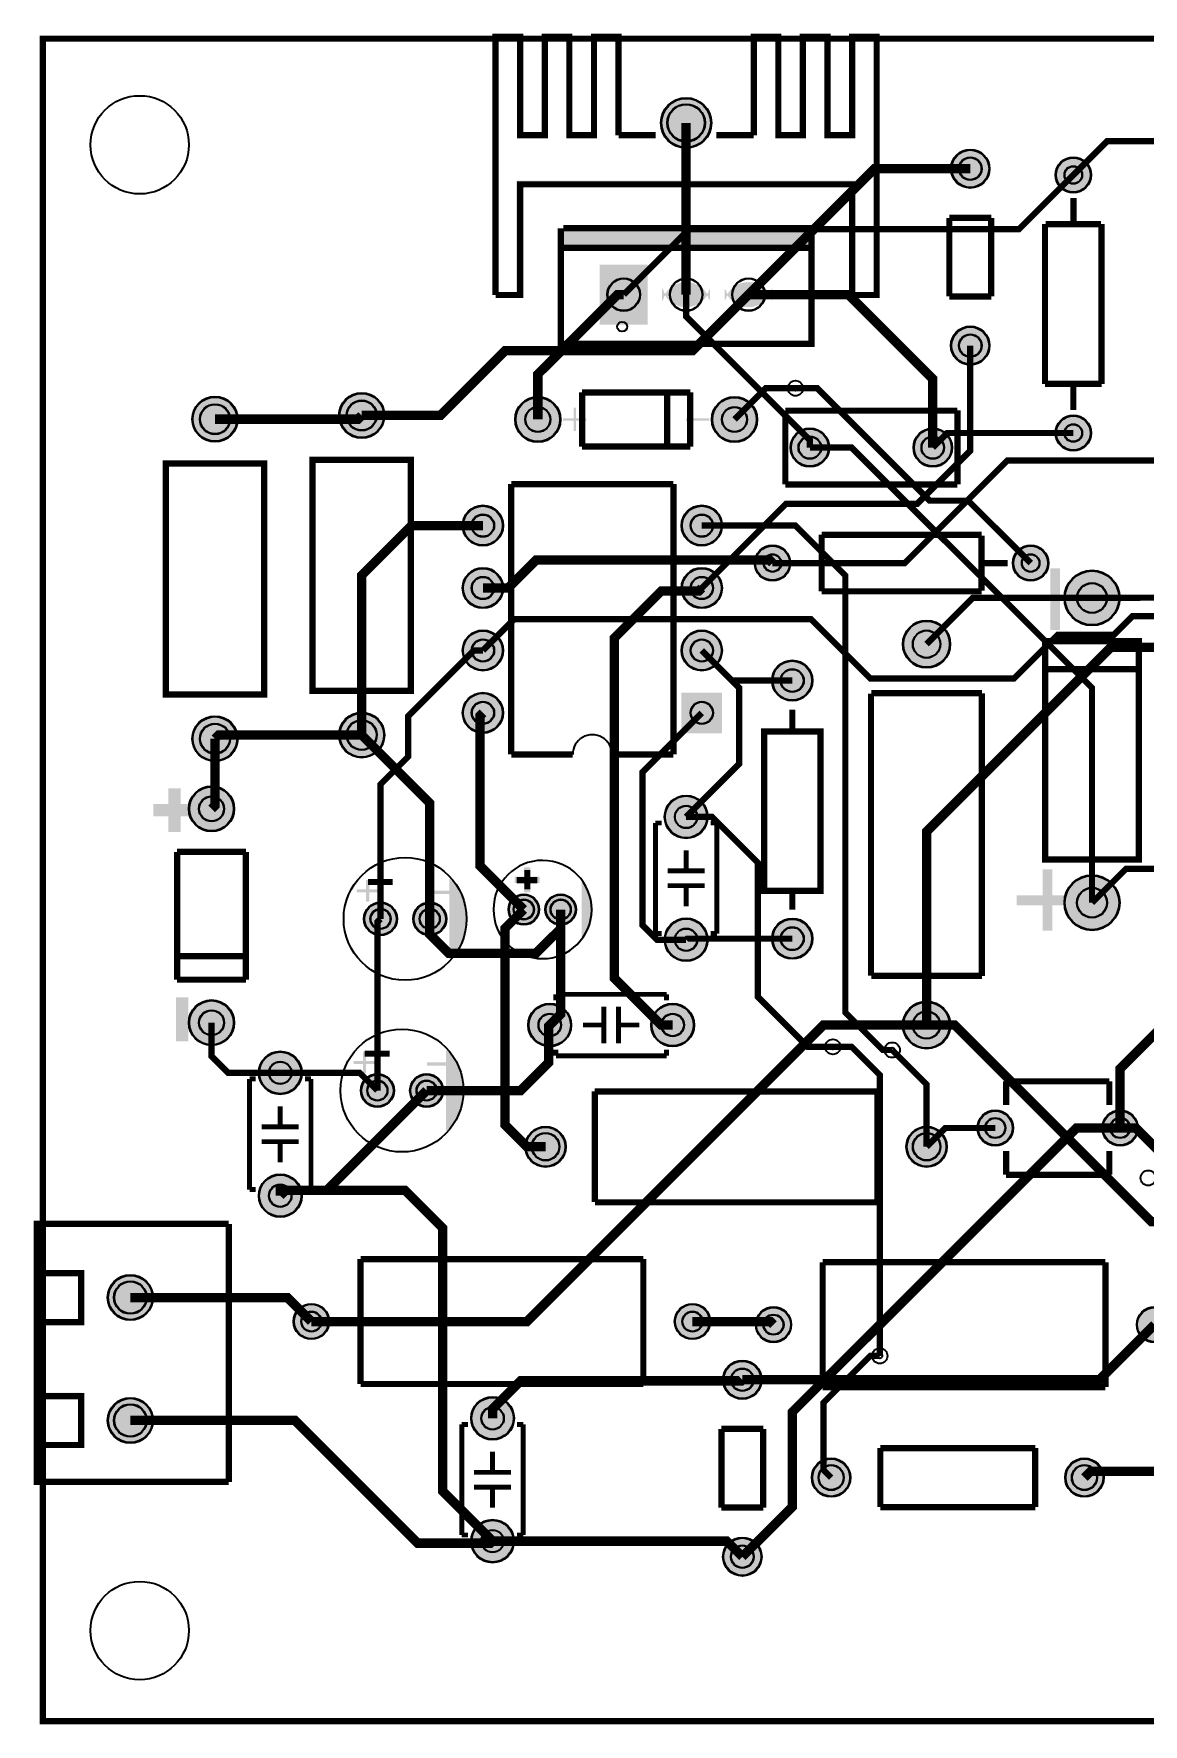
# Model space of a CAD drawing. Extents: x 610 to 6177, y 70 to 2783.
# Drawn here: x 610 to 2387, y 70 to 2778 of the extents above; entities that cross this region are included whole.
import ezdxf

# ---------------------------------------------------------------- set-up
doc = ezdxf.new("R2010")
doc.units = 9
for name, color, linetype, true_color in [('BoardOutLine', 7, 'Continuous', 0xff00ff), ('BottomLayer', 7, 'Continuous', 0x0000ff), ('BottomSolderMaskLayer', 7, 'Continuous', 0xaa00ff), ('Document', 7, 'Continuous', 0xffffff), ('Hole', 7, 'Continuous', 0x222222), ('Multi-Layer', 7, 'Continuous', 0xc0c0c0), ('TopLayer', 7, 'Continuous', 0xff0000), ('TopSilkLayer', 7, 'Continuous', 0xffcc00), ('TopSolderMaskLayer', 7, 'Continuous', 0x800080)]:
    doc.layers.add(name, color=color, linetype=linetype, true_color=true_color)

msp = doc.modelspace()

# ---------------------------------------------------------------- hatches: boundary and pattern name
at = {"layer": 'BottomSolderMaskLayer'}
for points in [[(1614.6, 2635, 1), (1695.4, 2635, 1)], [(2079, 2561.7, 1), (2141, 2561.7, 1)], [(2246.4, 2551.7, 1), (2303.6, 2551.7, 1)], [(1516.6, 2408.2), (1593.4, 2408.2), (1593.4, 2311.8), (1516.6, 2311.8)], [(1693.4, 2370, -0.785398), (1616.6, 2370), (1616.6, 2349.9, -0.785398), (1693.4, 2349.9)], [(1793.4, 2370, -0.785398), (1716.6, 2370), (1716.6, 2349.9, -0.785398), (1793.4, 2349.9)], [(2079, 2278.3, 1), (2141, 2278.3, 1)], [(864, 2160.5, 1), (936.9, 2160.5, 1)], [(1099, 2166.4, 1), (1171.9, 2166.4, 1)], [(1381.1, 2160, 1), (1454, 2160, 1)], [(1696, 2160, 1), (1768.9, 2160, 1)], [(2246.4, 2138.3, 1), (2303.6, 2138.3, 1)], [(1822.1, 2115, 1), (1884.1, 2115, 1)], [(2019, 2115, 1), (2081, 2115, 1)], [(1297.1, 1990, 1), (1362.1, 1990, 1)], [(1647.5, 1990, 1), (1712.5, 1990, 1)], [(1764.8, 1930, 1), (1821.9, 1930, 1)], [(2178.1, 1930, 1), (2235.2, 1930, 1)], [(1297.1, 1890, 1), (1362.1, 1890, 1)], [(1647.5, 1890, 1), (1712.5, 1890, 1)], [(2260.7, 1874.1, 1), (2349.3, 1874.1, 1)], [(1297.1, 1790, 1), (1362.1, 1790, 1)], [(1647.5, 1790, 1), (1712.5, 1790, 1)], [(2002, 1800.1, 1), (2078, 1800.1, 1)], [(1792.5, 1741.7, 1), (1857.5, 1741.7, 1)], [(1297.1, 1690, 1), (1362.1, 1690, 1)], [(1647.5, 1657.5), (1647.5, 1722.5), (1712.5, 1722.5), (1712.5, 1657.5)], [(864, 1648.6, 1), (936.9, 1648.6, 1)], [(1099, 1654.5, 1), (1171.9, 1654.5, 1)], [(858.6, 1536.3, 1), (931.4, 1536.3, 1)], [(1620.5, 1523.4, 1), (1689.5, 1523.4, 1)], [(2260.7, 1385.9, 1), (2349.3, 1385.9, 1)], [(1139, 1360, 1), (1192.2, 1360, 1)], [(1217.8, 1360, 1), (1271, 1360, 1)], [(1370.4, 1375, 1), (1419.6, 1375, 1)], [(1429.4, 1375, 1), (1478.7, 1375, 1)], [(1620.5, 1326.6, 1), (1689.5, 1326.6, 1)], [(1792.5, 1328.3, 1), (1857.5, 1328.3, 1)], [(858.6, 1193.7, 1), (931.4, 1193.7, 1)], [(1402.1, 1190, 1), (1471, 1190, 1)], [(1599, 1190, 1), (1667.9, 1190, 1)], [(2002, 1189.9, 1), (2078, 1189.9, 1)], [(970.5, 1113.4, 1), (1039.5, 1113.4, 1)], [(1134, 1085, 1), (1187.2, 1085, 1)], [(1212.8, 1085, 1), (1266, 1085, 1)], [(2121.4, 1025, 1), (2178.6, 1025, 1)], [(2321.4, 1025, 1), (2378.6, 1025, 1)], [(1397.4, 995, 1), (1462.4, 995, 1)], [(2007.6, 995, 1), (2072.6, 995, 1)], [(970.5, 916.6, 1), (1039.5, 916.6, 1)], [(728.6, 753.4, 1), (801.4, 753.4, 1)], [(1026.3, 715, 1), (1083.4, 715, 1)], [(1636.6, 715, 1), (1693.7, 715, 1)], [(1766.3, 710, 1), (1823.4, 710, 1)], [(2376.6, 710, 1), (2433.7, 710, 1)], [(1714, 621.7, 1), (1776, 621.7, 1)], [(728.6, 556.6, 1), (801.4, 556.6, 1)], [(1310.5, 560, 1), (1379.5, 560, 1)], [(1856.2, 465, 1), (1918.2, 465, 1)], [(2261.8, 465, 1), (2323.8, 465, 1)], [(1310.5, 363.2, 1), (1379.5, 363.2, 1)], [(1714, 338.3, 1), (1776, 338.3, 1)]]:
    msp.add_hatch(color=256, dxfattribs=at).paths.add_polyline_path(points)
at = {"layer": 'Document'}
for points in [[(1918.8, 2359.4), (1918.8, 2536.6), (1389.3, 2536.6), (1389.3, 2534.6), (1389.3, 2359.4), (1385.3, 2359.4), (1383.3, 2359.4), (1383.3, 2542.5), (1924.7, 2542.5), (1924.7, 2536.6), (1924.7, 2536.6), (1924.7, 2359.4)], [(1454.2, 2466.3), (1855.8, 2466.3), (1855.8, 2434.8), (1454.2, 2434.8), (1454.2, 2438.7)], [(1474.7, 2141.3), (1474.7, 2178.7), (1478.6, 2178.7), (1478.6, 2141.3)], [(1457.9, 2162), (1495.3, 2162), (1495.3, 2158), (1457.9, 2158)], [(1692.1, 2158), (1654.7, 2158), (1654.7, 2162), (1692.1, 2162)], [(2253.8, 1822.9), (2238.1, 1822.9), (2238.1, 1921.3), (2253.8, 1921.3)], [(871.7, 1524.3), (801.7, 1524.3), (801.7, 1544.3), (871.7, 1544.3)], [(825.7, 1499.4), (825.7, 1569.4), (845.7, 1569.4), (845.7, 1499.4)], [(1395.5, 1402.6), (1395.5, 1417.6), (1395.5, 1442.6), (1405.5, 1442.6), (1405.5, 1402.6)], [(2241.4, 1341.1), (2225.7, 1341.1), (2225.7, 1439.5), (2241.4, 1439.5)], [(1142.5, 1387.5), (1142.5, 1422.5), (1147.5, 1422.5), (1147.5, 1387.5)], [(1380.5, 1427.6), (1395.5, 1427.6), (1420.5, 1427.6), (1420.5, 1417.6), (1380.5, 1417.6)], [(1489.5, 1415), (1491, 1413.5), (1492.4, 1411.9), (1493.7, 1410.2), (1495, 1408.5), (1496.2, 1406.8), (1497.3, 1405), (1498.4, 1403.2), (1499.3, 1401.3), (1500.2, 1399.4), (1501, 1397.4), (1501.8, 1395.4), (1502.4, 1393.4), (1503, 1391.4), (1503.4, 1389.3), (1503.8, 1387.2), (1504.1, 1385.1), (1504.4, 1383), (1504.5, 1380.9), (1504.5, 1378.8), (1504.5, 1370), (1504.5, 1366.2), (1504.5, 1364.1), (1504.4, 1362), (1504.1, 1359.9), (1503.8, 1357.8), (1503.4, 1355.7), (1503, 1353.6), (1502.4, 1351.6), (1501.8, 1349.6), (1501, 1347.6), (1500.2, 1345.6), (1499.3, 1343.7), (1498.4, 1341.8), (1497.3, 1340), (1496.2, 1338.2), (1495, 1336.5), (1493.7, 1334.8), (1492.4, 1333.1), (1491, 1331.5), (1489.5, 1330)], [(1127.5, 1407.5), (1162.5, 1407.5), (1162.5, 1402.5), (1127.5, 1402.5)], [(1245, 1405), (1280, 1405), (1280, 1400), (1245, 1400)], [(2282.8, 1397.5), (2282.8, 1381.7), (2184.4, 1381.7), (2184.4, 1397.5)], [(837.9, 1164.1), (837.9, 1234.1), (857.9, 1234.1), (857.9, 1164.1)], [(1137.5, 1112.5), (1137.5, 1147.5), (1142.5, 1147.5), (1142.5, 1112.5)], [(1122.5, 1132.5), (1157.5, 1132.5), (1157.5, 1127.5), (1122.5, 1127.5)], [(1240, 1130), (1275, 1130), (1275, 1125), (1240, 1125)], [(615.4, 797.8), (686.3, 797.8), (686.9, 797.7), (687.5, 797.6), (688.2, 797.4), (688.8, 797.1), (689.3, 796.8), (689.8, 796.3), (690.2, 795.8), (690.6, 795.3), (690.9, 794.7), (691.1, 794.1), (691.2, 793.4), (691.3, 792.8), (691.3, 714), (691.2, 713.4), (691.1, 712.8), (690.9, 712.1), (690.6, 711.5), (690.2, 711), (689.8, 710.5), (689.3, 710.1), (688.8, 709.7), (688.2, 709.4), (687.5, 709.2), (686.9, 709.1), (686.3, 709), (615.4, 709), (614.7, 709.1), (614.1, 709.2), (613.5, 709.4), (612.9, 709.7), (612.3, 710.1), (611.9, 710.5), (611.4, 711), (611.1, 711.5), (610.8, 712.1), (610.6, 712.8), (610.4, 713.4), (610.4, 714), (610.4, 714.7), (610.6, 715.3), (610.8, 716), (611.1, 716.5), (611.4, 717.1), (611.9, 717.6), (612.3, 718), (612.9, 718.4), (613.5, 718.7), (614.1, 718.9), (614.7, 719), (615.4, 719), (681.3, 719), (681.3, 787.8), (615.4, 787.8), (614.7, 787.8), (614.1, 788), (613.5, 788.2), (612.9, 788.5), (612.3, 788.8), (611.9, 789.3), (611.4, 789.7), (611.1, 790.3), (610.8, 790.9), (610.6, 791.5), (610.4, 792.1), (610.4, 792.8), (610.4, 793.4), (610.6, 794.1), (610.8, 794.7), (611.1, 795.3), (611.4, 795.8), (611.9, 796.3), (612.3, 796.8), (612.9, 797.1), (613.5, 797.4), (614.1, 797.6), (614.7, 797.7), (615.4, 797.8)], [(615.4, 600.9), (686.3, 600.9), (686.9, 600.9), (687.6, 600.8), (688.2, 600.6), (688.8, 600.3), (689.3, 599.9), (689.8, 599.5), (690.2, 599), (690.6, 598.4), (690.9, 597.9), (691.1, 597.2), (691.2, 596.6), (691.3, 595.9), (691.3, 517.2), (691.2, 516.6), (691.1, 515.9), (690.9, 515.3), (690.6, 514.7), (690.2, 514.2), (689.8, 513.7), (689.3, 513.2), (688.8, 512.9), (688.2, 512.6), (687.6, 512.4), (686.9, 512.2), (686.3, 512.2), (615.4, 512.2), (614.7, 512.2), (614.1, 512.4), (613.5, 512.6), (612.9, 512.9), (612.4, 513.2), (611.9, 513.7), (611.4, 514.2), (611.1, 514.7), (610.8, 515.3), (610.6, 515.9), (610.4, 516.6), (610.4, 517.2), (610.4, 517.9), (610.6, 518.5), (610.8, 519.1), (611.1, 519.7), (611.4, 520.2), (611.9, 520.7), (612.4, 521.2), (612.9, 521.5), (613.5, 521.8), (614.1, 522), (614.7, 522.2), (615.4, 522.2), (681.3, 522.2), (681.3, 590.9), (615.4, 590.9), (614.7, 591), (614.1, 591.1), (613.5, 591.3), (612.9, 591.6), (612.4, 592), (611.9, 592.4), (611.4, 592.9), (611.1, 593.4), (610.8, 594), (610.6, 594.7), (610.4, 595.3), (610.4, 595.9), (610.4, 596.6), (610.6, 597.2), (610.8, 597.9), (611.1, 598.4), (611.4, 599), (611.9, 599.5), (612.4, 599.9), (612.9, 600.3), (613.5, 600.6), (614.1, 600.8), (614.7, 600.9), (615.4, 600.9)]]:
    msp.add_hatch(color=256, dxfattribs=at).paths.add_polyline_path(points)
at = {"layer": 'Multi-Layer'}
for points in [[(1615.6, 2635, 1), (1694.4, 2635, 1)], [(2080, 2561.7, 1), (2140, 2561.7, 1)], [(2247.4, 2551.7, 1), (2302.6, 2551.7, 1)], [(1517.6, 2407.2), (1592.4, 2407.2), (1592.4, 2312.8), (1517.6, 2312.8)], [(1692.4, 2369.8, -0.785398), (1617.6, 2369.8), (1617.6, 2350.1, -0.785398), (1692.4, 2350.1)], [(1792.4, 2369.8, -0.785398), (1717.6, 2369.8), (1717.6, 2350.1, -0.785398), (1792.4, 2350.1)], [(2080, 2278.3, 1), (2140, 2278.3, 1)], [(865, 2160.5, 1), (935.9, 2160.5, 1)], [(1100, 2166.4, 1), (1170.9, 2166.4, 1)], [(1382.1, 2160, 1), (1453, 2160, 1)], [(1697, 2160, 1), (1767.9, 2160, 1)], [(1823.1, 2115, 1), (1883.1, 2115, 1)], [(2020, 2115, 1), (2080, 2115, 1)], [(2247.4, 2138.3, 1), (2302.6, 2138.3, 1)], [(1298.1, 1990, 1), (1361.1, 1990, 1)], [(1648.5, 1990, 1), (1711.5, 1990, 1)], [(1765.8, 1930, 1), (1820.9, 1930, 1)], [(2179.1, 1930, 1), (2234.2, 1930, 1)], [(1298.1, 1890, 1), (1361.1, 1890, 1)], [(1648.5, 1890, 1), (1711.5, 1890, 1)], [(2261.7, 1874.1, 1), (2348.3, 1874.1, 1)], [(1298.1, 1790, 1), (1361.1, 1790, 1)], [(1648.5, 1790, 1), (1711.5, 1790, 1)], [(2003, 1800.1, 1), (2077, 1800.1, 1)], [(1793.5, 1741.7, 1), (1856.5, 1741.7, 1)], [(1298.1, 1690, 1), (1361.1, 1690, 1)], [(1648.5, 1658.5), (1648.5, 1721.5), (1711.5, 1721.5), (1711.5, 1658.5)], [(865, 1648.6, 1), (935.9, 1648.6, 1)], [(1100, 1654.5, 1), (1170.9, 1654.5, 1)], [(859.6, 1536.3, 1), (930.4, 1536.3, 1)], [(1621.5, 1523.4, 1), (1688.5, 1523.4, 1)], [(2261.7, 1385.9, 1), (2348.3, 1385.9, 1)], [(1140, 1360, 1), (1191.2, 1360, 1)], [(1218.8, 1360, 1), (1270, 1360, 1)], [(1371.4, 1375, 1), (1418.6, 1375, 1)], [(1430.4, 1375, 1), (1477.7, 1375, 1)], [(1621.5, 1326.6, 1), (1688.5, 1326.6, 1)], [(1793.5, 1328.3, 1), (1856.5, 1328.3, 1)], [(859.6, 1193.7, 1), (930.4, 1193.7, 1)], [(1403.1, 1190, 1), (1470, 1190, 1)], [(1600, 1190, 1), (1666.9, 1190, 1)], [(2003, 1189.9, 1), (2077, 1189.9, 1)], [(971.5, 1113.4, 1), (1038.5, 1113.4, 1)], [(1135, 1085, 1), (1186.2, 1085, 1)], [(1213.8, 1085, 1), (1265, 1085, 1)], [(2122.4, 1025, 1), (2177.6, 1025, 1)], [(2322.4, 1025, 1), (2377.6, 1025, 1)], [(1398.4, 995, 1), (1461.4, 995, 1)], [(2008.6, 995, 1), (2071.6, 995, 1)], [(971.5, 916.6, 1), (1038.5, 916.6, 1)], [(729.6, 753.4, 1), (800.4, 753.4, 1)], [(1027.3, 715, 1), (1082.4, 715, 1)], [(1637.6, 715, 1), (1692.7, 715, 1)], [(1767.3, 710, 1), (1822.4, 710, 1)], [(2377.6, 710, 1), (2432.7, 710, 1)], [(1715, 621.7, 1), (1775, 621.7, 1)], [(729.6, 556.6, 1), (800.4, 556.6, 1)], [(1311.5, 560, 1), (1378.5, 560, 1)], [(1857.2, 465, 1), (1917.2, 465, 1)], [(2262.8, 465, 1), (2322.8, 465, 1)], [(1311.5, 363.2, 1), (1378.5, 363.2, 1)], [(1715, 338.3, 1), (1775, 338.3, 1)]]:
    msp.add_hatch(color=256, dxfattribs=at).paths.add_polyline_path(points)
at = {"layer": 'TopSilkLayer'}
for points in [[(1275.6, 1425), (1277.5, 1423.1), (1279.4, 1421.2), (1281.2, 1419.2), (1282.9, 1417.1), (1284.6, 1415), (1286.2, 1412.9), (1287.8, 1410.7), (1289.3, 1408.4), (1290.7, 1406.1), (1292, 1403.8), (1293.3, 1401.4), (1294.5, 1399), (1295.6, 1396.6), (1296.7, 1394.1), (1297.7, 1391.6), (1298.6, 1389.1), (1299.4, 1386.5), (1300.2, 1383.9), (1300.9, 1381.3), (1301.5, 1378.7), (1302, 1376.1), (1302.4, 1373.4), (1302.8, 1370.7), (1303.1, 1368.1), (1303.3, 1365.4), (1303.4, 1362.7), (1303.4, 1360), (1303.4, 1357.3), (1303.3, 1354.6), (1303.1, 1351.9), (1302.8, 1349.3), (1302.4, 1346.6), (1302, 1343.9), (1301.5, 1341.3), (1300.9, 1338.7), (1300.2, 1336.1), (1299.4, 1333.5), (1298.6, 1330.9), (1297.7, 1328.4), (1296.7, 1325.9), (1295.6, 1323.4), (1294.5, 1321), (1293.3, 1318.6), (1292, 1316.2), (1290.7, 1313.9), (1289.3, 1311.6), (1287.8, 1309.3), (1286.2, 1307.1), (1284.6, 1305), (1282.9, 1302.9), (1281.2, 1300.8), (1279.4, 1298.8), (1277.5, 1296.9), (1275.6, 1295)], [(1487.5, 1327.8), (1489.1, 1329.6), (1490.6, 1331.4), (1492.1, 1333.4), (1493.4, 1335.3), (1494.8, 1337.4), (1496, 1339.4), (1497.2, 1341.5), (1498.3, 1343.7), (1499.3, 1345.8), (1500.3, 1348), (1501.1, 1350.3), (1501.9, 1352.5), (1502.7, 1354.8), (1503.3, 1357.2), (1503.9, 1359.5), (1504.4, 1361.8), (1504.8, 1364.2), (1505.1, 1366.6), (1505.3, 1369), (1505.5, 1371.4), (1505.6, 1373.8), (1505.6, 1376.2), (1505.5, 1378.6), (1505.3, 1381), (1505.1, 1383.4), (1504.8, 1385.8), (1504.4, 1388.2), (1503.9, 1390.5), (1503.3, 1392.9), (1502.7, 1395.2), (1501.9, 1397.5), (1501.1, 1399.7), (1500.3, 1402), (1499.3, 1404.2), (1498.3, 1406.4), (1497.2, 1408.5), (1496, 1410.6), (1494.8, 1412.6), (1493.4, 1414.7), (1492.1, 1416.6), (1490.6, 1418.6), (1489.1, 1420.4), (1487.5, 1422.2)], [(1270.6, 1150), (1272.5, 1148.1), (1274.4, 1146.2), (1276.2, 1144.2), (1277.9, 1142.1), (1279.6, 1140), (1281.2, 1137.9), (1282.8, 1135.7), (1284.3, 1133.4), (1285.7, 1131.1), (1287, 1128.8), (1288.3, 1126.4), (1289.5, 1124), (1290.6, 1121.6), (1291.7, 1119.1), (1292.7, 1116.6), (1293.6, 1114.1), (1294.4, 1111.5), (1295.2, 1108.9), (1295.9, 1106.3), (1296.5, 1103.7), (1297, 1101.1), (1297.4, 1098.4), (1297.8, 1095.7), (1298.1, 1093.1), (1298.3, 1090.4), (1298.4, 1087.7), (1298.4, 1085), (1298.4, 1082.3), (1298.3, 1079.6), (1298.1, 1076.9), (1297.8, 1074.3), (1297.4, 1071.6), (1297, 1068.9), (1296.5, 1066.3), (1295.9, 1063.7), (1295.2, 1061.1), (1294.4, 1058.5), (1293.6, 1055.9), (1292.7, 1053.4), (1291.7, 1050.9), (1290.6, 1048.4), (1289.5, 1046), (1288.3, 1043.6), (1287, 1041.2), (1285.7, 1038.9), (1284.3, 1036.6), (1282.8, 1034.3), (1281.2, 1032.1), (1279.6, 1030), (1277.9, 1027.9), (1276.2, 1025.8), (1274.4, 1023.8), (1272.5, 1021.9), (1270.6, 1020)]]:
    msp.add_hatch(color=256, dxfattribs=at).paths.add_polyline_path(points)
at = {"layer": 'TopSolderMaskLayer'}
for points in [[(1614.6, 2635, 1), (1695.4, 2635, 1)], [(2079, 2561.7, 1), (2141, 2561.7, 1)], [(2246.4, 2551.7, 1), (2303.6, 2551.7, 1)], [(1516.6, 2408.2), (1593.4, 2408.2), (1593.4, 2311.8), (1516.6, 2311.8)], [(1693.4, 2370, -0.785398), (1616.6, 2370), (1616.6, 2349.9, -0.785398), (1693.4, 2349.9)], [(1793.4, 2370, -0.785398), (1716.6, 2370), (1716.6, 2349.9, -0.785398), (1793.4, 2349.9)], [(2079, 2278.3, 1), (2141, 2278.3, 1)], [(864, 2160.5, 1), (936.9, 2160.5, 1)], [(1099, 2166.4, 1), (1171.9, 2166.4, 1)], [(1381.1, 2160, 1), (1454, 2160, 1)], [(1696, 2160, 1), (1768.9, 2160, 1)], [(2246.4, 2138.3, 1), (2303.6, 2138.3, 1)], [(1822.1, 2115, 1), (1884.1, 2115, 1)], [(2019, 2115, 1), (2081, 2115, 1)], [(1297.1, 1990, 1), (1362.1, 1990, 1)], [(1647.5, 1990, 1), (1712.5, 1990, 1)], [(1764.8, 1930, 1), (1821.9, 1930, 1)], [(2178.1, 1930, 1), (2235.2, 1930, 1)], [(1297.1, 1890, 1), (1362.1, 1890, 1)], [(1647.5, 1890, 1), (1712.5, 1890, 1)], [(2260.7, 1874.1, 1), (2349.3, 1874.1, 1)], [(1297.1, 1790, 1), (1362.1, 1790, 1)], [(1647.5, 1790, 1), (1712.5, 1790, 1)], [(2002, 1800.1, 1), (2078, 1800.1, 1)], [(1792.5, 1741.7, 1), (1857.5, 1741.7, 1)], [(1297.1, 1690, 1), (1362.1, 1690, 1)], [(1647.5, 1657.5), (1647.5, 1722.5), (1712.5, 1722.5), (1712.5, 1657.5)], [(864, 1648.6, 1), (936.9, 1648.6, 1)], [(1099, 1654.5, 1), (1171.9, 1654.5, 1)], [(858.6, 1536.3, 1), (931.4, 1536.3, 1)], [(1620.5, 1523.4, 1), (1689.5, 1523.4, 1)], [(2260.7, 1385.9, 1), (2349.3, 1385.9, 1)], [(1139, 1360, 1), (1192.2, 1360, 1)], [(1217.8, 1360, 1), (1271, 1360, 1)], [(1370.4, 1375, 1), (1419.6, 1375, 1)], [(1429.4, 1375, 1), (1478.7, 1375, 1)], [(1620.5, 1326.6, 1), (1689.5, 1326.6, 1)], [(1792.5, 1328.3, 1), (1857.5, 1328.3, 1)], [(858.6, 1193.7, 1), (931.4, 1193.7, 1)], [(1402.1, 1190, 1), (1471, 1190, 1)], [(1599, 1190, 1), (1667.9, 1190, 1)], [(2002, 1189.9, 1), (2078, 1189.9, 1)], [(970.5, 1113.4, 1), (1039.5, 1113.4, 1)], [(1134, 1085, 1), (1187.2, 1085, 1)], [(1212.8, 1085, 1), (1266, 1085, 1)], [(2121.4, 1025, 1), (2178.6, 1025, 1)], [(2321.4, 1025, 1), (2378.6, 1025, 1)], [(1397.4, 995, 1), (1462.4, 995, 1)], [(2007.6, 995, 1), (2072.6, 995, 1)], [(970.5, 916.6, 1), (1039.5, 916.6, 1)], [(728.6, 753.4, 1), (801.4, 753.4, 1)], [(1026.3, 715, 1), (1083.4, 715, 1)], [(1636.6, 715, 1), (1693.7, 715, 1)], [(1766.3, 710, 1), (1823.4, 710, 1)], [(2376.6, 710, 1), (2433.7, 710, 1)], [(1714, 621.7, 1), (1776, 621.7, 1)], [(728.6, 556.6, 1), (801.4, 556.6, 1)], [(1310.5, 560, 1), (1379.5, 560, 1)], [(1856.2, 465, 1), (1918.2, 465, 1)], [(2261.8, 465, 1), (2323.8, 465, 1)], [(1310.5, 363.2, 1), (1379.5, 363.2, 1)], [(1714, 338.3, 1), (1776, 338.3, 1)]]:
    msp.add_hatch(color=256, dxfattribs=at).paths.add_polyline_path(points)

# ---------------------------------------------------------------- linework, layer by layer
at = {"layer": 'BoardOutLine', "const_width": 10}
msp.add_lwpolyline([(625, 2770), (6145, 2770), (6145, 75), (625, 75), (625, 2770)], close=True, dxfattribs=at)
at = {"layer": 'BottomLayer'}
for points, const_width in [([(1655, 2635), (1655, 2360)], 15), ([(1755, 2360), (1956.7, 2561.7), (2110, 2561.7)], 15), ([(1417.5, 2160), (1417.5, 2232.5), (1545, 2360), (1555, 2360)], 15), ([(1655, 2360), (1655, 2325), (1853.1, 2126.9), (1853.1, 2115)], 10), ([(1755, 2360), (1915, 2360), (2050, 2225), (2050, 2115)], 15), ([(2350, 1025), (2350, 1120), (2430, 1200), (2430, 1960), (2530, 2060), (2675, 2060), (2750, 2135), (2750, 2313.2), (2748.1, 2315)], 15), ([(2206.7, 1930), (2106.7, 2030), (2045, 2030), (1865, 2210), (1830, 2210)], 10), ([(2050, 2115), (2073.3, 2138.3), (2275, 2138.3)], 10), ([(2305, 1385.9), (2305, 1730), (1920, 2115), (1853.1, 2115)], 10), ([(1135.5, 1654.5), (1135.5, 1910.5), (1215, 1990), (1329.6, 1990)], 15), ([(1985, 1150), (1970, 1150), (1910, 1210), (1910, 1910), (1830, 1990), (1680, 1990)], 10), ([(1329.6, 1890), (1370, 1890), (1415, 1935), (1788.3, 1935), (1793.3, 1930)], 15), ([(1633.4, 1190), (1615, 1190), (1540, 1265), (1540, 1810), (1615, 1885), (1675, 1885), (1680, 1890)], 15), ([(1655, 1523.4), (1740, 1608.4), (1740, 1730), (1680, 1790)], 10), ([(900.5, 1648.6), (900.5, 1541.7), (895, 1536.3)], 15), ([(1135.5, 1654.5), (906.4, 1654.5), (900.5, 1648.6)], 15), ([(1244.4, 1360), (1244.4, 1545.6), (1135.5, 1654.5)], 15), ([(1890, 1155), (1850, 1155), (1770, 1235), (1770, 1450), (1696.6, 1523.4), (1655, 1523.4)], 10), ([(1454.1, 1375), (1454.1, 1207.5), (1436.6, 1190)], 15), ([(1244.4, 1360), (1244.4, 1335.6), (1275, 1305), (1414.6, 1305), (1454.1, 1344.4)], 15), ([(1239.4, 1085), (1390, 1085), (1435, 1130), (1435, 1188.4), (1436.6, 1190)], 15), ([(1005, 916.6), (1005, 925), (1079.4, 925), (1239.4, 1085)], 15), ([(2350, 1025), (2280, 1025), (1825, 570), (1825, 418.3), (1745, 338.3)], 15), ([(2040.1, 995), (2070.1, 1025), (2150, 1025)], 10), ([(2858.2, 693.9), (2726.1, 693.9), (2485, 935), (2465, 935), (2375, 1025), (2350, 1025)], 15), ([(1345, 363.2), (1265, 443.2), (1265, 865), (1205, 925), (1013.4, 925), (1005, 916.6)], 15), ([(1665.1, 715), (1789.9, 715), (1794.9, 710)], 15), ([(1887.2, 465), (1875, 477.2), (1875, 585), (1950, 660), (1965, 660)], 10), ([(765, 556.6), (1028.4, 556.6), (1225, 360), (1341.8, 360), (1345, 363.2)], 15), ([(2292.8, 465), (2302.8, 475), (2428.7, 475)], 15), ([(1345, 363.2), (1720.1, 363.2), (1745, 338.3)], 15)]:
    msp.add_lwpolyline(points, dxfattribs=dict(at, const_width=const_width))
at = {"layer": 'BottomSolderMaskLayer'}
for centre, radius in [((1655, 2635), 40.4), ((1655, 2635), 30.3), ((2110, 2561.7), 31), ((2110, 2561.7), 18.3), ((2275, 2551.7), 28.6), ((2275, 2551.7), 14.3), ((1555, 2360), 26.3), ((1655, 2360), 26.3), ((1755, 2360), 26.3), ((2110, 2278.3), 31), ((2110, 2278.3), 18.3), ((900.5, 2160.5), 36.4), ((1135.5, 2166.4), 36.4), ((1417.5, 2160), 36.4), ((1732.5, 2160), 36.4), ((900.5, 2160.4), 24.3), ((1135.5, 2166.4), 24.3), ((1417.5, 2160), 20.2), ((1732.5, 2160), 20.2), ((2275, 2138.3), 28.6), ((1853.1, 2115), 31), ((2050, 2115), 31), ((2275, 2138.3), 14.3), ((1853.1, 2115), 18.3), ((2050, 2115), 18.3), ((1329.6, 1990), 32.5), ((1329.6, 1990), 18.1), ((1680, 1990), 32.5), ((1680, 1990), 18.1), ((1793.3, 1930), 28.6), ((2206.7, 1930), 28.6), ((1793.3, 1930), 14.3), ((2206.7, 1930), 14.3), ((1329.6, 1890), 32.5), ((1329.6, 1890), 18.1), ((1680, 1890), 32.5), ((1680, 1890), 18.1), ((2305, 1874.1), 44.3), ((2305, 1874.1), 24.2), ((1329.6, 1790), 32.5), ((1680, 1790), 32.5), ((2040, 1800.1), 38), ((2040, 1800.1), 22.2), ((1329.6, 1790), 18.1), ((1680, 1790), 18.1), ((1825, 1741.7), 32.5), ((1825, 1741.7), 18.6), ((1329.6, 1690), 32.5), ((1329.6, 1690), 18.1), ((1680, 1690), 18.1), ((900.5, 1648.6), 36.4), ((1135.5, 1654.5), 36.4), ((1135.5, 1654.6), 24.3), ((900.5, 1648.6), 24.3), ((895, 1536.3), 36.4), ((895, 1536.3), 20.2), ((1655, 1523.4), 34.5), ((1655, 1523.4), 18.2), ((2305, 1385.9), 44.3), ((2305, 1385.9), 24.2), ((1165.6, 1360), 26.6), ((1244.4, 1360), 26.6), ((1395, 1375), 24.6), ((1395, 1375), 16.4), ((1454.1, 1375), 24.6), ((1454.1, 1375), 16.4), ((1165.6, 1360), 16.4), ((1244.4, 1360), 16.4), ((1655, 1326.6), 34.5), ((1825, 1328.3), 32.5), ((1655, 1326.6), 18.2), ((1825, 1328.3), 18.6), ((895, 1193.7), 36.4), ((1436.6, 1190), 34.5), ((1633.4, 1190), 34.5), ((2040, 1189.9), 38), ((895, 1193.7), 20.2), ((1436.6, 1190), 18.2), ((1633.4, 1190), 18.2), ((2040, 1189.9), 22.2), ((1005, 1113.4), 34.5), ((1005, 1113.4), 18.2), ((1160.6, 1085), 26.6), ((1239.4, 1085), 26.6), ((1160.6, 1085), 16.4), ((1239.4, 1085), 16.4), ((2150, 1025), 28.6), ((2150, 1025), 16.3), ((2350, 1025), 28.6), ((2350, 1025), 16.3), ((1429.9, 995), 32.5), ((1429.9, 995), 22.3), ((2040.1, 995), 32.5), ((2040.1, 995), 22.3), ((1005, 916.6), 34.5), ((1005, 916.6), 18.2), ((765, 753.4), 36.4), ((765, 753.4), 26.3), ((1054.9, 715), 28.5), ((1054.9, 715), 16.3), ((1665.1, 715), 28.5), ((1665.1, 715), 16.3), ((1794.9, 710), 28.5), ((2405.1, 710), 28.5), ((1794.9, 710), 16.3), ((1745, 621.7), 31), ((1745, 621.7), 18.3), ((765, 556.6), 36.4), ((765, 556.6), 26.3), ((1345, 560), 34.5), ((1345, 560), 18.2), ((1887.2, 465), 31), ((2292.8, 465), 31), ((1887.2, 465), 20.3), ((2292.8, 465), 20.3), ((1345, 363.2), 34.5), ((1345, 363.2), 18.2), ((1745, 338.3), 31), ((1745, 338.3), 18.3)]:
    msp.add_circle(centre, radius, dxfattribs=at)
at = {"layer": 'Document'}
msp.add_circle((1552.6, 2308.8), 7.87, dxfattribs=at)
at = {"layer": 'Hole'}
for centre in [(1830, 2210), (1890, 1155), (1985, 1150), (1965, 660)]:
    msp.add_circle(centre, 4, dxfattribs=at)
at = {"layer": 'Multi-Layer'}
for centre, radius in [((780, 2600), 78.7), ((1655, 2635), 39.4), ((1655, 2635), 29.5), ((2110, 2561.7), 30), ((2110, 2561.7), 17.7), ((2275, 2551.7), 27.6), ((2275, 2551.7), 13.8), ((1555, 2360), 25.6), ((1655, 2360), 25.6), ((1755, 2360), 25.6), ((2110, 2278.3), 30), ((2110, 2278.3), 17.7), ((1830, 2210), 12.2), ((900.5, 2160.5), 35.4), ((1135.5, 2166.4), 35.4), ((1417.5, 2160), 35.4), ((1732.5, 2160), 35.4), ((900.5, 2160.4), 23.6), ((1135.5, 2166.4), 23.6), ((1417.5, 2160), 19.7), ((1732.5, 2160), 19.7), ((1853.1, 2115), 30), ((2050, 2115), 30), ((2275, 2138.3), 27.6), ((2275, 2138.3), 13.8), ((1853.1, 2115), 17.7), ((2050, 2115), 17.7), ((1329.6, 1990), 31.5), ((1329.6, 1990), 17.5), ((1680, 1990), 31.5), ((1680, 1990), 17.5), ((1793.3, 1930), 27.6), ((2206.7, 1930), 27.6), ((1793.3, 1930), 13.8), ((2206.7, 1930), 13.8), ((1329.6, 1890), 31.5), ((1329.6, 1890), 17.5), ((1680, 1890), 31.5), ((1680, 1890), 17.5), ((2305, 1874.1), 43.3), ((2305, 1874.1), 23.6), ((1329.6, 1790), 31.5), ((1680, 1790), 31.5), ((2040, 1800.1), 37), ((2040, 1800.1), 21.7), ((1329.6, 1790), 17.5), ((1680, 1790), 17.5), ((1825, 1741.7), 31.5), ((1825, 1741.7), 18), ((1329.6, 1690), 31.5), ((1329.6, 1690), 17.5), ((1680, 1690), 17.5), ((900.5, 1648.6), 35.4), ((1135.5, 1654.5), 35.4), ((900.5, 1648.6), 23.6), ((1135.5, 1654.6), 23.6), ((895, 1536.3), 35.4), ((895, 1536.3), 19.7), ((1655, 1523.4), 33.5), ((1655, 1523.4), 17.7), ((2305, 1385.9), 43.3), ((2305, 1385.9), 23.6), ((1165.6, 1360), 25.6), ((1244.4, 1360), 25.6), ((1395, 1375), 23.6), ((1395, 1375), 15.7), ((1454.1, 1375), 23.6), ((1454.1, 1375), 15.7), ((1165.6, 1360), 15.7), ((1244.4, 1360), 15.7), ((1655, 1326.6), 33.5), ((1825, 1328.3), 31.5), ((1655, 1326.6), 17.7), ((1825, 1328.3), 18), ((895, 1193.7), 35.4), ((1436.6, 1190), 33.5), ((1633.4, 1190), 33.5), ((2040, 1189.9), 37), ((895, 1193.7), 19.7), ((1436.6, 1190), 17.7), ((1633.4, 1190), 17.7), ((2040, 1189.9), 21.7), ((1890, 1155), 12.2), ((1005, 1113.4), 33.5), ((1985, 1150), 12.2), ((1005, 1113.4), 17.7), ((1160.6, 1085), 25.6), ((1239.4, 1085), 25.6), ((1160.6, 1085), 15.7), ((1239.4, 1085), 15.7), ((2150, 1025), 27.6), ((2150, 1025), 15.7), ((2350, 1025), 27.6), ((2350, 1025), 15.7), ((1429.9, 995), 31.5), ((1429.9, 995), 21.7), ((2040.1, 995), 31.5), ((2040.1, 995), 21.7), ((1005, 916.6), 33.5), ((2395, 945), 12.2), ((1005, 916.6), 17.7), ((765, 753.4), 35.4), ((765, 753.4), 25.6), ((1054.9, 715), 27.6), ((1665.1, 715), 27.6), ((1794.9, 710), 27.6), ((2405.1, 710), 27.6), ((1054.9, 715), 15.7), ((1665.1, 715), 15.7), ((1794.9, 710), 15.7), ((1745, 621.7), 30), ((1965, 660), 12.2), ((1745, 621.7), 17.7), ((765, 556.6), 35.4), ((765, 556.6), 25.6), ((1345, 560), 33.5), ((1345, 560), 17.7), ((1887.2, 465), 30), ((2292.8, 465), 30), ((1887.2, 465), 19.7), ((2292.8, 465), 19.7), ((1345, 363.2), 33.5), ((1345, 363.2), 17.7), ((1745, 338.3), 30), ((1745, 338.3), 17.7), ((780, 220), 78.7)]:
    msp.add_circle(centre, radius, dxfattribs=at)
at = {"layer": 'TopLayer'}
for points, const_width in [([(2275, 2551.7), (2329.2, 2605.9), (2480, 2605.9)], 10), ([(1555, 2360), (1660, 2465), (2188.3, 2465), (2275, 2551.7)], 10), ([(1135.5, 2166.4), (1261.4, 2166.4), (1365, 2270), (1665, 2270), (1755, 2360)], 15), ([(1680, 1890), (1815, 2025), (2025, 2025), (2110, 2110), (2110, 2278.3)], 10), ([(1732.5, 2160), (1782.5, 2210), (1830, 2210)], 10), ([(900.5, 2160.5), (1129.6, 2160.5), (1135.5, 2166.4)], 15), ([(1793.3, 1930), (2005, 1930), (2169.1, 2094.1), (2480, 2094.1)], 10), ([(2305, 1874.1), (2485, 1875), (2540, 1930), (2540, 1998.4)], 10), ([(1329.6, 1790), (1379.6, 1840), (1855, 1840), (1950, 1745), (2180, 1745), (2250, 1815), (2340, 1815), (2370, 1845), (2510, 1845), (2535, 1870), (2645, 1870), (2685, 1830), (2685, 1787.8)], 10), ([(2040, 1800.1), (2114, 1874.1), (2305, 1874.1)], 10), ([(1165.6, 1360), (1165.6, 1575.6), (1210, 1620), (1210, 1685), (1315, 1790), (1329.6, 1790)], 10), ([(1680, 1790), (1728.3, 1741.7), (1825, 1741.7)], 10), ([(2040, 1189.9), (2040, 1500), (2335, 1795), (2533.4, 1795), (2540, 1801.6)], 15), ([(1395, 1375), (1325, 1445), (1325, 1685.4), (1329.6, 1690)], 15), ([(1655, 1326.6), (1608.4, 1326.6), (1585, 1350), (1585, 1595), (1680, 1690)], 10), ([(2305, 1385.9), (2359.1, 1440), (2460, 1440)], 10), ([(1429.9, 995), (1400, 995), (1365, 1030), (1365, 1345), (1395, 1375)], 15), ([(1160.6, 1085), (1160.6, 1355), (1165.6, 1360)], 10), ([(1655, 1326.6), (1656.7, 1328.3), (1825, 1328.3)], 10), ([(895, 1193.7), (895, 1140), (921.6, 1113.4), (1005, 1113.4)], 10), ([(1054.9, 715), (1400, 715), (1874.9, 1189.9), (2040, 1189.9)], 15), ([(2040, 1189.9), (2085.1, 1189.9), (2400, 875), (2445, 875), (2535, 785), (2535, 610)], 15), ([(1965, 660), (1965, 1110), (1920, 1155), (1890, 1155)], 10), ([(2040.1, 995), (2040, 1095), (1985, 1150)], 10), ([(1005, 1113.4), (1132.2, 1113.4), (1160.6, 1085)], 10), ([(765, 753.4), (1016.5, 753.4), (1054.9, 715)], 15), ([(1745, 621.7), (2316.9, 621.7), (2405.1, 710)], 15), ([(1345, 560), (1345, 575), (1390, 620), (1743.3, 620), (1745, 621.7)], 15)]:
    msp.add_lwpolyline(points, dxfattribs=dict(at, const_width=const_width))
at = {"layer": 'TopSilkLayer'}
for points, const_width in [([(1349.9, 2359.4), (1349.9, 2772.8), (1389.3, 2772.8), (1389.3, 2615.3), (1428.6, 2615.3), (1428.6, 2772.8), (1468, 2772.8), (1468, 2615.3), (1507.4, 2615.3), (1507.4, 2772.8), (1546.7, 2772.8), (1546.7, 2615.3)], 10), ([(1349.9, 2359.4), (1389.3, 2359.4), (1389.3, 2536.6), (1920.7, 2536.6), (1920.7, 2359.4), (1960.1, 2359.4), (1960.1, 2772.8), (1920.7, 2772.8), (1920.7, 2615.3), (1881.4, 2615.3), (1881.4, 2772.8), (1842, 2772.8), (1842, 2615.3), (1802.6, 2615.3), (1802.6, 2772.8), (1763.3, 2772.8), (1763.3, 2615.3)], 10), ([(1546.7, 2615.3), (1606.4, 2615.3)], 10), ([(1703.6, 2615.3), (1763.3, 2615.3)], 10), ([(2275.2, 2473), (2275.2, 2515)], 10), ([(1458.1, 2466.3), (1855.8, 2466.3), (1855.8, 2281.3), (1454.2, 2281.3), (1454.2, 2466.3)], 10), ([(2076.5, 2357), (2076.5, 2483)], 10), ([(2143.5, 2483), (2076.5, 2483)], 10), ([(2143.5, 2483), (2143.5, 2357)], 10), ([(2229.7, 2217), (2229.7, 2473)], 10), ([(2230.9, 2473), (2319.1, 2473)], 10), ([(2320.3, 2473), (2320.3, 2217)], 10), ([(1454.2, 2434.9), (1855.8, 2434.9), (1855.8, 2433.5)], 10), ([(2076.5, 2357), (2143.5, 2357)], 10), ([(2320.3, 2217), (2229.7, 2217)], 10), ([(2275, 2175), (2275, 2217)], 10), ([(1661.6, 2203.3), (1488.4, 2203.3)], 10), ([(1488.4, 2116.7), (1488.4, 2203.3)], 10), ([(1624.6, 2116.7), (1624.6, 2203.3)], 10), ([(1661.6, 2116.7), (1661.6, 2203.3)], 10), ([(1813.8, 2055.9), (1813.8, 2174.1)], 10), ([(1813.8, 2174.1), (2089.4, 2174.1)], 10), ([(2089.4, 2174.8), (2089.4, 2055.9)], 10), ([(1661.6, 2116.7), (1488.4, 2116.7)], 10), ([(1634.7, 2056.5), (1374.9, 2056.5)], 10), ([(1374.9, 1623.5), (1374.9, 2056.5)], 10), ([(1634.7, 1623.5), (1634.7, 2056.5)], 10), ([(2089.4, 2055.9), (1813.8, 2055.9)], 10), ([(1872, 1884.7), (1872, 1975.3)], 10), ([(1872, 1975.3), (2128, 1975.3)], 10), ([(2128, 1974.1), (2128, 1885.9)], 10), ([(1830, 1930), (1872, 1930)], 10), ([(2128, 1929.8), (2170, 1929.8)], 10), ([(2128, 1884.7), (1872, 1884.7)], 10), ([(2230, 1759.9), (2380, 1759.9)], 10), ([(1951, 1269), (1951, 1721)], 10), ([(1951.4, 1721.4), (2128.6, 1721.4)], 10), ([(2128.6, 1721.4), (2128.6, 1268.6)], 10), ([(1825, 1665), (1825, 1695)], 10), ([(1374.9, 1623.5), (1473.3, 1623.5)], 10), ([(1634.7, 1623.5), (1536.3, 1623.5)], 10), ([(1605.8, 1336.4), (1605.8, 1513.6)], 7.87), ([(1605.8, 1513.6), (1615.6, 1513.6)], 7.87), ([(1694.4, 1513.6), (1704.2, 1513.6)], 7.87), ([(1704.2, 1513.6), (1704.2, 1336.4)], 7.87), ([(839.9, 1262.6), (839.9, 1467.4)], 10), ([(839.9, 1467.4), (950.1, 1467.4)], 10), ([(950.1, 1262.6), (950.1, 1467.4)], 10), ([(1655, 1436.8), (1655, 1470)], 7.87), ([(1165.6, 1438.7), (1165.6, 1398.7)], 10), ([(1400.7, 1407.2), (1400.7, 1438.2)], 10), ([(1684.5, 1436.8), (1625.5, 1436.8)], 7.87), ([(1145.3, 1419.1), (1185.3, 1419.1)], 10), ([(1416.7, 1422.2), (1383.7, 1422.2)], 10), ([(1625.5, 1413.2), (1684.5, 1413.2)], 7.87), ([(1655, 1413.2), (1655, 1380)], 7.87), ([(1825, 1405), (1825, 1375)], 10), ([(1605.8, 1336.4), (1615.6, 1336.4)], 7.87), ([(1694.4, 1336.4), (1704.2, 1336.4)], 7.87), ([(839.9, 1300.4), (950.1, 1300.4)], 10), ([(2128.6, 1268.6), (1951.4, 1268.6)], 10), ([(839.9, 1262.6), (950.1, 1262.6)], 10), ([(1446.4, 1239.2), (1623.6, 1239.2)], 7.87), ([(1446.4, 1239.2), (1446.4, 1229.4)], 7.87), ([(1523.2, 1219.5), (1523.2, 1160.5)], 7.87), ([(1546.8, 1160.5), (1546.8, 1219.5)], 7.87), ([(1623.6, 1239.2), (1623.6, 1229.4)], 7.87), ([(1523.2, 1190), (1490, 1190)], 7.87), ([(1546.8, 1190), (1580, 1190)], 7.87), ([(1160.6, 1163.7), (1160.6, 1123.7)], 10), ([(1140.3, 1144.1), (1180.3, 1144.1)], 10), ([(1446.4, 1150.6), (1446.4, 1140.8)], 7.87), ([(1623.6, 1140.8), (1446.4, 1140.8)], 7.87), ([(1623.6, 1150.6), (1623.6, 1140.8)], 7.87), ([(955.8, 926.4), (955.8, 1103.6)], 7.87), ([(955.8, 1103.6), (965.6, 1103.6)], 7.87), ([(1044.4, 1103.6), (1054.2, 1103.6)], 7.87), ([(1054.2, 1103.6), (1054.2, 926.4)], 7.87), ([(1508.6, 906.4), (1508.6, 1083.6)], 10), ([(1508.6, 1083.6), (1961.4, 1083.6)], 10), ([(1961.4, 1083.6), (1961.4, 906.4)], 10), ([(2167.3, 1099.8), (2332.7, 1099.8)], 10), ([(2167.3, 1099.8), (2167.3, 1061.7)], 10), ([(2332.7, 1099.8), (2332.7, 1061.7)], 10), ([(1005, 1026.8), (1005, 1060)], 7.87), ([(1034.5, 1026.8), (975.5, 1026.8)], 7.87), ([(975.5, 1003.2), (1034.5, 1003.2)], 7.87), ([(1005, 1003.2), (1005, 970)], 7.87), ([(2167.3, 988.3), (2167.3, 950.2)], 10), ([(2332.7, 988.3), (2332.7, 950.2)], 10), ([(2167.3, 950.2), (2332.7, 950.2)], 10), ([(955.8, 926.4), (965.6, 926.4)], 7.87), ([(1044.4, 926.4), (1054.2, 926.4)], 7.87), ([(1961, 906), (1509, 906)], 10), ([(922.5, 871.5), (615.4, 871.5), (615.4, 458.2), (922.5, 458.2)], 10), ([(922.5, 458.2), (922.5, 871.5)], 10), ([(1133.6, 615), (1133.6, 815)], 10), ([(1586.4, 815), (1133.6, 815)], 10), ([(1586.4, 615), (1586.4, 815)], 10), ([(1873.6, 610), (1873.6, 810)], 10), ([(2326.4, 810), (1873.6, 810)], 10), ([(2326.4, 610), (2326.4, 810)], 10), ([(615.4, 792.3), (686.3, 792.3), (686.3, 714), (615.4, 714)], 10), ([(615.4, 595.4), (686.3, 595.4), (686.3, 517.2), (615.4, 517.2)], 10), ([(1586.4, 615), (1133.6, 615)], 10), ([(2326.4, 610), (1873.6, 610)], 10), ([(1295.8, 373), (1295.8, 550.2)], 7.87), ([(1295.8, 550.2), (1305.6, 550.2)], 7.87), ([(1384.4, 550.2), (1394.2, 550.2)], 7.87), ([(1394.2, 550.2), (1394.2, 373)], 7.87), ([(1711.5, 417), (1711.5, 543)], 10), ([(1778.5, 543), (1711.5, 543)], 10), ([(1778.5, 543), (1778.5, 417)], 10), ([(1966, 512.2), (2214, 512.2)], 10), ([(1966, 417.8), (1966, 512.2)], 10), ([(2214, 512.2), (2214, 417.8)], 10), ([(1345, 473.4), (1345, 506.6)], 7.87), ([(1374.5, 473.4), (1315.5, 473.4)], 7.87), ([(1315.5, 449.8), (1374.5, 449.8)], 7.87), ([(1345, 449.8), (1345, 416.6)], 7.87), ([(1711.5, 417), (1778.5, 417)], 10), ([(2214, 417.8), (1966, 417.8)], 10), ([(1295.8, 373), (1305.6, 373)], 7.87), ([(1384.4, 373), (1394.2, 373)], 7.87)]:
    msp.add_lwpolyline(points, dxfattribs=dict(at, const_width=const_width))
at = {"layer": 'TopSilkLayer', "const_width": 10}
for points in [[(821.7, 1719.5), (821.7, 2089.6), (979.2, 2089.6), (979.2, 1719.5), (821.7, 1719.5)], [(1056.7, 1725.4), (1056.7, 2095.5), (1214.2, 2095.5), (1214.2, 1725.4), (1056.7, 1725.4)], [(2380, 1455), (2230, 1455), (2230, 1805), (2380, 1805), (2380, 1455)], [(1870, 1660), (1870, 1405), (1780, 1405), (1780, 1660), (1870, 1660)]]:
    msp.add_lwpolyline(points, close=True, dxfattribs=at)
at = {"layer": 'TopSilkLayer'}
for centre in [(1205, 1360), (1200, 1085)]:
    msp.add_circle(centre, 98.4, dxfattribs=at)
for centre, radius, start, end in [((1477.9, 2253.7), 7.87, 90, 90), ((1504.8, 1623.5), 31.5, 0.0318, 180.0318), ((1425.1, 1375), 78.7, 90, 89.527)]:
    msp.add_arc(centre, radius, start, end, dxfattribs=at)
at = {"layer": 'TopSolderMaskLayer'}
for centre, radius in [((1655, 2635), 40.4), ((1655, 2635), 30.3), ((2110, 2561.7), 31), ((2110, 2561.7), 18.3), ((2275, 2551.7), 28.6), ((2275, 2551.7), 14.3), ((1555, 2360), 26.3), ((1655, 2360), 26.3), ((1755, 2360), 26.3), ((2110, 2278.3), 31), ((2110, 2278.3), 18.3), ((900.5, 2160.5), 36.4), ((1135.5, 2166.4), 36.4), ((1417.5, 2160), 36.4), ((1732.5, 2160), 36.4), ((900.5, 2160.4), 24.3), ((1135.5, 2166.4), 24.3), ((1417.5, 2160), 20.2), ((1732.5, 2160), 20.2), ((2275, 2138.3), 28.6), ((1853.1, 2115), 31), ((2050, 2115), 31), ((2275, 2138.3), 14.3), ((1853.1, 2115), 18.3), ((2050, 2115), 18.3), ((1329.6, 1990), 32.5), ((1329.6, 1990), 18.1), ((1680, 1990), 32.5), ((1680, 1990), 18.1), ((1793.3, 1930), 28.6), ((2206.7, 1930), 28.6), ((1793.3, 1930), 14.3), ((2206.7, 1930), 14.3), ((1329.6, 1890), 32.5), ((1329.6, 1890), 18.1), ((1680, 1890), 32.5), ((1680, 1890), 18.1), ((2305, 1874.1), 44.3), ((2305, 1874.1), 24.2), ((1329.6, 1790), 32.5), ((1680, 1790), 32.5), ((2040, 1800.1), 38), ((2040, 1800.1), 22.2), ((1329.6, 1790), 18.1), ((1680, 1790), 18.1), ((1825, 1741.7), 32.5), ((1825, 1741.7), 18.6), ((1329.6, 1690), 32.5), ((1329.6, 1690), 18.1), ((1680, 1690), 18.1), ((900.5, 1648.6), 36.4), ((1135.5, 1654.5), 36.4), ((1135.5, 1654.6), 24.3), ((900.5, 1648.6), 24.3), ((895, 1536.3), 36.4), ((895, 1536.3), 20.2), ((1655, 1523.4), 34.5), ((1655, 1523.4), 18.2), ((2305, 1385.9), 44.3), ((2305, 1385.9), 24.2), ((1165.6, 1360), 26.6), ((1244.4, 1360), 26.6), ((1395, 1375), 24.6), ((1395, 1375), 16.4), ((1454.1, 1375), 24.6), ((1454.1, 1375), 16.4), ((1165.6, 1360), 16.4), ((1244.4, 1360), 16.4), ((1655, 1326.6), 34.5), ((1825, 1328.3), 32.5), ((1655, 1326.6), 18.2), ((1825, 1328.3), 18.6), ((895, 1193.7), 36.4), ((1436.6, 1190), 34.5), ((1633.4, 1190), 34.5), ((2040, 1189.9), 38), ((895, 1193.7), 20.2), ((1436.6, 1190), 18.2), ((1633.4, 1190), 18.2), ((2040, 1189.9), 22.2), ((1005, 1113.4), 34.5), ((1005, 1113.4), 18.2), ((1160.6, 1085), 26.6), ((1239.4, 1085), 26.6), ((1160.6, 1085), 16.4), ((1239.4, 1085), 16.4), ((2150, 1025), 28.6), ((2150, 1025), 16.3), ((2350, 1025), 28.6), ((2350, 1025), 16.3), ((1429.9, 995), 32.5), ((1429.9, 995), 22.3), ((2040.1, 995), 32.5), ((2040.1, 995), 22.3), ((1005, 916.6), 34.5), ((1005, 916.6), 18.2), ((765, 753.4), 36.4), ((765, 753.4), 26.3), ((1054.9, 715), 28.5), ((1054.9, 715), 16.3), ((1665.1, 715), 28.5), ((1665.1, 715), 16.3), ((1794.9, 710), 28.5), ((2405.1, 710), 28.5), ((1794.9, 710), 16.3), ((1745, 621.7), 31), ((1745, 621.7), 18.3), ((765, 556.6), 36.4), ((765, 556.6), 26.3), ((1345, 560), 34.5), ((1345, 560), 18.2), ((1887.2, 465), 31), ((2292.8, 465), 31), ((1887.2, 465), 20.3), ((2292.8, 465), 20.3), ((1345, 363.2), 34.5), ((1345, 363.2), 18.2), ((1745, 338.3), 31), ((1745, 338.3), 18.3)]:
    msp.add_circle(centre, radius, dxfattribs=at)

doc.saveas('drawing.dxf')
